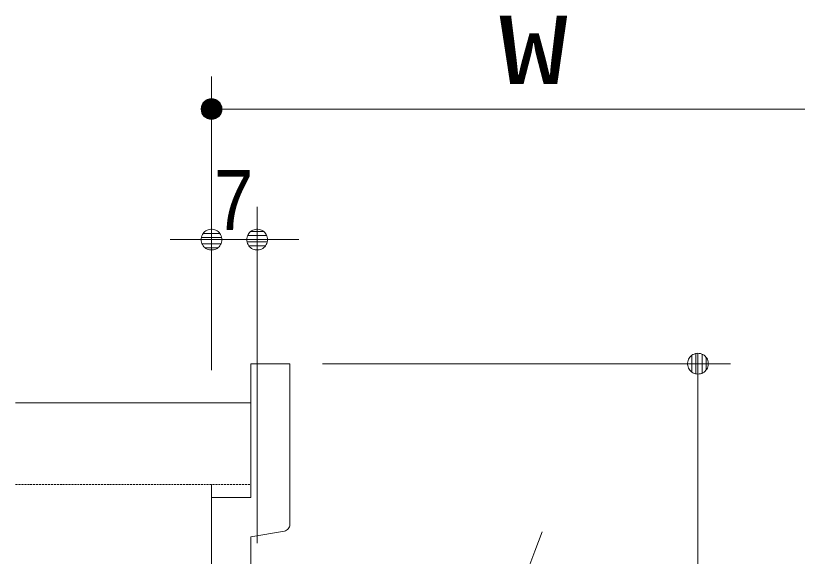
# Model space of a CAD drawing. Units: millimetres, scale not verified. Extents: x -6062 to 6062, y -3045 to 3045.
# Drawn here: x -5092.5 to -4613.6, y 1684.8 to 2016.1 of the extents above; entities that cross this region are included whole.
import ezdxf
from ezdxf.enums import TextEntityAlignment as Align

# ---------------------------------------------------------------- set-up
doc = ezdxf.new("R2010")
doc.units = ezdxf.units.MM
doc.header["$LTSCALE"] = 20
doc.linetypes.add('DASHED1', pattern=[1.8, 1.2, -0.6])
for name, color, linetype, lineweight in [('0-1_0', 7, 'Continuous', 9), ('0-2_2寸法-1', 7, 'Continuous', 9), ('0-3_2寸法-3', 7, 'Continuous', 9), ('0-4_3一般', 7, 'Continuous', 9)]:
    doc.layers.add(name, color=color, linetype=linetype, lineweight=lineweight)
doc.styles.add('ＭＳ ゴシック', font='')
doc.styles.add('ＭＳ Ｐゴシック', font='')
doc.styles.get('ＭＳ ゴシック').set_extended_font_data('MS Gothic')
doc.styles.get('ＭＳ Ｐゴシック').set_extended_font_data('MS PGothic')

# ---------------------------------------------------------------- blocks, each defined once
blk = doc.blocks.new('_Dot')
at = {"layer": '0-1_0'}
for p, q in [((-10, 0), (-20, 0)), ((9.78, 2), (-9.78, 2)), ((7.99, 6), (-7.99, 6)), ((9.16, -3.98), (-9.16, -3.98)), ((6, -7.98), (-6, -7.98))]:
    blk.add_line(p, q, dxfattribs=at)
for points in [[(10, 0), (9.92, 1.25), (9.69, 2.49), (9.3, 3.68), (8.76, 4.82), (8.09, 5.88), (7.29, 6.85), (6.37, 7.71), (5.36, 8.44), (4.26, 9.05), (3.09, 9.51), (1.87, 9.82), (0.63, 9.98), (-0.63, 9.98), (-1.87, 9.82), (-3.09, 9.51), (-4.26, 9.05), (-5.36, 8.44), (-6.37, 7.71), (-7.29, 6.85), (-8.09, 5.88), (-8.76, 4.82), (-9.3, 3.68), (-9.69, 2.49), (-9.92, 1.25), (-10, 0), (0, 0)], [(-10, 0), (-9.92, -1.25), (-9.69, -2.49), (-9.3, -3.68), (-8.76, -4.82), (-8.09, -5.88), (-7.29, -6.85), (-6.37, -7.71), (-5.36, -8.44), (-4.26, -9.05), (-3.09, -9.51), (-1.87, -9.82), (-0.63, -9.98), (0.63, -9.98), (1.87, -9.82), (3.09, -9.51), (4.26, -9.05), (5.36, -8.44), (6.37, -7.71), (7.29, -6.85), (8.09, -5.88), (8.76, -4.82), (9.3, -3.68), (9.69, -2.49), (9.92, -1.25), (10, 0), (0, 0)]]:
    blk.add_lwpolyline(points, close=True, dxfattribs=at)
blk = doc.blocks.new('グループ-2')
at = {"layer": '0-3_2寸法-3'}
blk.add_line((-55436, 38565.6), (-55467.9, 38520.9), dxfattribs=at)
for points in [[(-55659.7, 39820.9), (-55677, 39798.6), (-55693.2, 39776.4), (-55708.1, 39754.3), (-55721.9, 39732.3), (-55734.5, 39710.3), (-55745.9, 39688.4), (-55756.3, 39666.5), (-55765.6, 39644.9), (-55774, 39623.4), (-55781.4, 39602.1), (-55787.8, 39580.9), (-55793.3, 39559.9), (-55797.8, 39539.1), (-55801.3, 39518.4), (-55803.8, 39498), (-55805.4, 39477.6), (-55806, 39457.5), (-55805.7, 39437.5), (-55804.3, 39417.7), (-55802, 39398), (-55798.8, 39378.6), (-55794.5, 39359.2), (-55789.3, 39340.1), (-55783.1, 39321.1), (-55776, 39302.3), (-55767.8, 39283.7), (-55758.7, 39265.2), (-55748.7, 39246.9), (-55737.6, 39228.7), (-55725.6, 39210.7), (-55712.6, 39192.9), (-55698.7, 39175.3), (-55683.8, 39157.8), (-55667.9, 39140.5), (-55651, 39123.4), (-55633.2, 39106.4), (-55614.4, 39089.6), (-55594.6, 39073), (-55573.9, 39056.5)], [(-55383.4, 39820.9), (-55420.9, 39786.4), (-55454.8, 39752.5), (-55485.2, 39719), (-55512.1, 39686), (-55535.4, 39653.4), (-55555.2, 39621.4), (-55571.4, 39589.8), (-55584.1, 39558.7), (-55593.3, 39528), (-55599, 39497.8), (-55601.1, 39468.2), (-55599.7, 39438.9), (-55594.7, 39410.2), (-55586.2, 39381.9), (-55574.2, 39354.1), (-55558.7, 39326.8), (-55539.6, 39300), (-55517, 39273.6), (-55490.8, 39247.7), (-55461.2, 39222.3), (-55430, 39196.9), (-55402.1, 39170.5), (-55377.5, 39143), (-55356.1, 39114.6), (-55338.2, 39085.2), (-55323.5, 39054.7), (-55312.2, 39023.2), (-55304.2, 38990.7), (-55299.6, 38957.1), (-55298.2, 38922.6), (-55300.2, 38887), (-55305.5, 38850.4), (-55314.2, 38812.8), (-55326.2, 38774.2), (-55341.5, 38734.5), (-55360.1, 38693.8), (-55382.1, 38652.1), (-55407.3, 38609.4), (-55436, 38565.6)], [(-55573.9, 39056.5), (-55554.7, 39039.5), (-55538.5, 39021.6), (-55525.1, 39002.9), (-55514.6, 38983.2), (-55507, 38962.7), (-55502.3, 38941.3), (-55500.6, 38919), (-55501.7, 38895.8), (-55505.8, 38871.8), (-55512.7, 38846.8), (-55522, 38821.1), (-55533.3, 38794.5), (-55546.7, 38767.2), (-55562, 38739.1), (-55579.4, 38710.3), (-55598.8, 38680.7), (-55620.2, 38650.3), (-55643.6, 38619.1), (-55669, 38587.1), (-55696.4, 38554.4), (-55725.8, 38520.9)]]:
    blk.add_lwpolyline(points, dxfattribs=at)
blk = doc.blocks.new('グループ-3')
at = {"layer": '0-3_2寸法-3'}
for p, q in [((-63700, 37976.9), (-63700, 39576.9)), ((-63615.9, 39271.8), (-63784.1, 39271.8)), ((-63620.6, 39275.8), (-63779.4, 39275.8)), ((-63625.3, 39279.8), (-63774.7, 39279.8)), ((-63631.9, 39283.8), (-63768.1, 39283.8)), ((-63638.4, 39287.8), (-63761.6, 39287.8)), ((-63646.2, 39291.8), (-63753.8, 39291.8)), ((-63655.8, 39295.8), (-63744.2, 39295.8)), ((-63668.9, 39299.8), (-63731.1, 39299.8)), ((-63696.8, 39303.8), (-63703.2, 39303.8)), ((-63573, 39175.8), (-63827, 39175.8)), ((-63573.1, 39179.8), (-63826.9, 39179.8)), ((-63573.4, 39183.8), (-63826.6, 39183.8)), ((-63573.7, 39187.8), (-63826.3, 39187.8)), ((-63574, 39191.8), (-63826, 39191.8)), ((-63574.4, 39195.8), (-63825.6, 39195.8)), ((-63575.2, 39199.8), (-63824.8, 39199.8)), ((-63576.1, 39203.8), (-63823.9, 39203.8)), ((-63577.1, 39207.8), (-63822.9, 39207.8)), ((-63578, 39211.8), (-63822, 39211.8)), ((-63579, 39215.8), (-63821, 39215.8)), ((-63580.6, 39219.8), (-63819.4, 39219.8)), ((-63582.2, 39223.8), (-63817.8, 39223.8)), ((-63583.9, 39227.8), (-63816.1, 39227.8)), ((-63585.6, 39231.8), (-63814.4, 39231.8)), ((-63587.4, 39235.8), (-63812.6, 39235.8)), ((-63589.9, 39239.8), (-63810.1, 39239.8)), ((-63592.3, 39243.8), (-63807.7, 39243.8)), ((-63594.8, 39247.8), (-63805.2, 39247.8)), ((-63597.3, 39251.8), (-63802.7, 39251.8)), ((-63600.7, 39255.8), (-63799.3, 39255.8)), ((-63604.1, 39259.8), (-63795.9, 39259.8)), ((-63607.5, 39263.8), (-63792.5, 39263.8)), ((-63611.3, 39267.8), (-63788.7, 39267.8)), ((-55700, 39176.9), (-63700, 39176.9)), ((-63573.3, 39171.8), (-63826.7, 39171.8)), ((-63573.6, 39167.8), (-63826.4, 39167.8)), ((-63573.9, 39163.8), (-63826.1, 39163.8)), ((-63574.2, 39159.8), (-63825.8, 39159.8)), ((-63574.7, 39155.8), (-63825.3, 39155.8)), ((-63575.7, 39151.8), (-63824.3, 39151.8)), ((-63576.7, 39147.8), (-63823.3, 39147.8)), ((-63577.6, 39143.8), (-63822.4, 39143.8)), ((-63578.6, 39139.8), (-63821.4, 39139.8)), ((-63579.9, 39135.8), (-63820.1, 39135.8)), ((-63581.5, 39131.8), (-63818.5, 39131.8)), ((-63583.2, 39127.8), (-63816.8, 39127.8)), ((-63584.8, 39123.8), (-63815.2, 39123.8)), ((-63586.5, 39119.8), (-63813.5, 39119.8)), ((-63588.8, 39115.8), (-63811.2, 39115.8)), ((-63591.3, 39111.8), (-63808.7, 39111.8)), ((-63593.7, 39107.8), (-63806.3, 39107.8)), ((-63596.2, 39103.8), (-63803.8, 39103.8)), ((-63599.2, 39099.8), (-63800.8, 39099.8)), ((-63602.6, 39095.8), (-63797.4, 39095.8)), ((-63606, 39091.8), (-63794, 39091.8)), ((-63609.5, 39087.8), (-63790.5, 39087.8)), ((-63613.9, 39083.8), (-63786.1, 39083.8)), ((-63618.6, 39079.8), (-63781.4, 39079.8)), ((-63623.3, 39075.8), (-63776.7, 39075.8)), ((-63629, 39071.8), (-63771, 39071.8)), ((-63635.5, 39067.8), (-63764.5, 39067.8)), ((-63642.1, 39063.8), (-63757.9, 39063.8)), ((-63651.6, 39059.8), (-63748.4, 39059.8)), ((-63661.6, 39055.8), (-63738.4, 39055.8)), ((-63678.3, 39051.8), (-63721.7, 39051.8))]:
    blk.add_line(p, q, dxfattribs=at)
blk.add_circle((-63700, 39176.9), 127.1, dxfattribs=at)
blk.add_circle((-63700, 39176.9), 127.1, dxfattribs=at)
blk.add_blockref('グループ-2', (0, 0), dxfattribs=at)
at = {"layer": '0-3_2寸法-3', "style": 'ＭＳ ゴシック', "width": 1.5}
blk.add_text('W', height=836.9, dxfattribs=at).set_placement((-60180.9, 39233.7), align=Align.BOTTOM_LEFT)
blk = doc.blocks.new('グループ-54')
at = {"layer": '0-4_3一般'}
for p, q in [((-62740, 36056.9), (-62740, 34084.7)), ((-66100, 35576.9), (-63220, 35576.9)), ((-63700, 26176.9), (-63700, 34576.9)), ((-63220, 34416.9), (-63700, 34416.9)), ((-63700, 34416.9), (-63700, 33296.9)), ((-63220, 33936.9), (-62806.8, 34005.7)), ((-63220, 33936.9), (-63220, 32552.9))]:
    blk.add_line(p, q, dxfattribs=at)
at = {"layer": '0-4_3一般', "linetype": 'DASHED1'}
blk.add_line((-66100, 34576.9), (-63220, 34576.9), dxfattribs=at)
at = {"layer": '0-4_3一般'}
for points in [[(-62740, 36056.9), (-63220, 36056.9), (-63220, 34416.9)], [(-59647.1, 33996.9), (-59739.9, 33760.1), (-59823.5, 33529.4)]]:
    blk.add_lwpolyline(points, dxfattribs=at)
for start, end in [(279.46232, 319.73116), (319.73116, 0)]:
    blk.add_arc((-62820, 34084.7), 80, start, end, dxfattribs=at)

msp = doc.modelspace()

# ---------------------------------------------------------------- linework, layer by layer
at = {"layer": '0-2_2寸法-1'}
for p, q in [((-4972.5, 1798.84), (-4972.5, 1898.84)), ((-4944.5, 1692.84), (-4944.5, 1898.84)), ((-4985.21, 1878.84), (-4997.92, 1878.84)), ((-4944.5, 1878.84), (-4972.5, 1878.84)), ((-4931.79, 1878.84), (-4919.08, 1878.84)), ((-4904.5, 1802.84), (-4654.5, 1802.84)), ((-4674.5, 1790.13), (-4674.5, 1247.56))]:
    msp.add_line(p, q, dxfattribs=at)

# ---------------------------------------------------------------- block references
at = {"layer": '0-2_2寸法-1', "xscale": 0.6356201, "yscale": 0.6356201}
msp.add_blockref('_Dot', (-4972.5, 1878.84), dxfattribs=at)
for p, rotation in [((-4944.5, 1878.84), 180), ((-4674.5, 1802.84), 90)]:
    msp.add_blockref('_Dot', p, dxfattribs=dict(at, rotation=rotation))
at = {"layer": '0-3_2寸法-3', "xscale": 0.05, "yscale": 0.05}
msp.add_blockref('グループ-3', (-1787.5, 0), dxfattribs=at)
at = {"layer": '0-4_3一般', "xscale": 0.05, "yscale": 0.05}
msp.add_blockref('グループ-54', (-1787.5, 0), dxfattribs=at)

# ---------------------------------------------------------------- texts
at = {"layer": '0-2_2寸法-1', "style": 'ＭＳ Ｐゴシック', "width": 0.9}
msp.add_text('7', height=36.66, dxfattribs=at).set_placement((-4970.9, 1873.79), align=Align.BOTTOM_LEFT)

doc.saveas('drawing.dxf')
